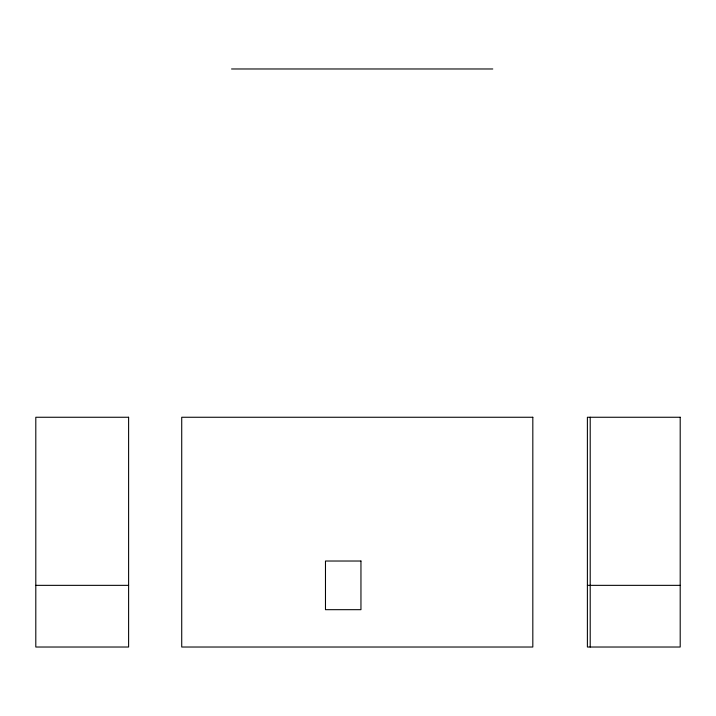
<?xml version="1.0" encoding="UTF-8"?>
<svg xmlns="http://www.w3.org/2000/svg" width="716" height="716" viewBox="0 0 716 716"><rect width="100%" height="100%" fill="white"/><g stroke="black" fill="none" stroke-linecap="round" stroke-linejoin="round"><path stroke-width="1.07" d="M231.554 68.978L492.76 68.978M35.8 585.348L128.611 585.348M587.389 585.348L680.2 585.348M590.208 417.258L590.208 647.022M128.611 417.258L35.8 417.258L35.8 647.022L128.611 647.022L128.611 417.258M532.82 417.258L181.721 417.258L181.721 647.022L532.82 647.022L532.82 417.258M680.2 417.258L587.389 417.258L587.389 647.022L680.2 647.022L680.2 417.258M360.954 561.022L325.476 561.022L325.476 609.674L360.954 609.674L360.954 561.022"/></g></svg>
